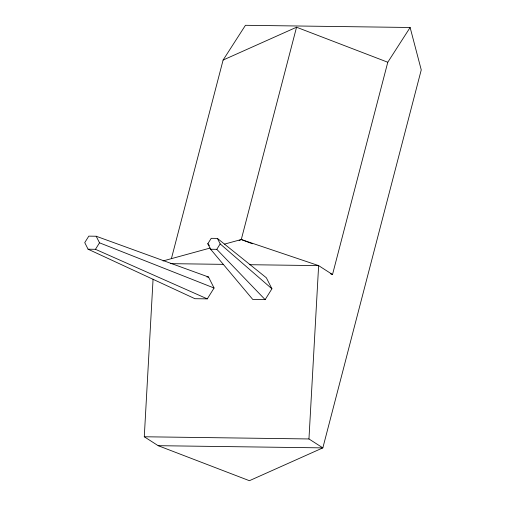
<?xml version="1.0" encoding="UTF-8"?>
<svg xmlns="http://www.w3.org/2000/svg" width="506" height="506" viewBox="0 0 506 506"><rect width="100%" height="100%" fill="white"/><g stroke="black" fill="none" stroke-linecap="round" stroke-linejoin="round"><path stroke-width="0.76" d="M171.414 258.604L223.108 60.05L245.448 25.3L410.126 27.488L421.251 69.898L322.847 447.873L249.407 480.7L158.169 445.685L144.28 436.767L153.065 279.192M158.169 445.685L322.847 447.873L308.957 438.955L318.628 265.618L241.28 239.528L224.569 244.101M239.117 240.495L241.28 239.528L296.548 27.223L387.786 62.238L410.126 27.488M330.31 273.689L332.512 274.537L387.786 62.238M88.076 249.205L95.457 249.306L99.511 242.817L96.184 236.239L88.803 236.138L84.749 242.621L88.076 249.205L194.936 298.704L207.283 298.869L214.07 288.022L208.504 277.01L96.184 236.239M207.833 243.747L211.223 238.32L217.397 238.402L266.352 277.775L271.918 288.787L265.138 299.634L252.785 299.47L210.616 249.249L207.833 243.747L209.389 245.511M210.616 249.249L216.789 249.331L220.18 243.905L217.397 238.402M223.108 60.05L296.548 27.223M163.058 260.938L210.142 248.048M170.49 263.651L223.285 264.353M249.287 264.701L318.628 265.618L332.512 274.537M206.96 276.991L208.504 277.01M144.28 436.767L308.957 438.955M241.28 239.528L252.311 243.759M99.511 242.817L214.07 288.022M95.457 249.306L207.283 298.869M220.18 243.905L271.918 288.787M216.789 249.331L265.138 299.634"/></g></svg>
